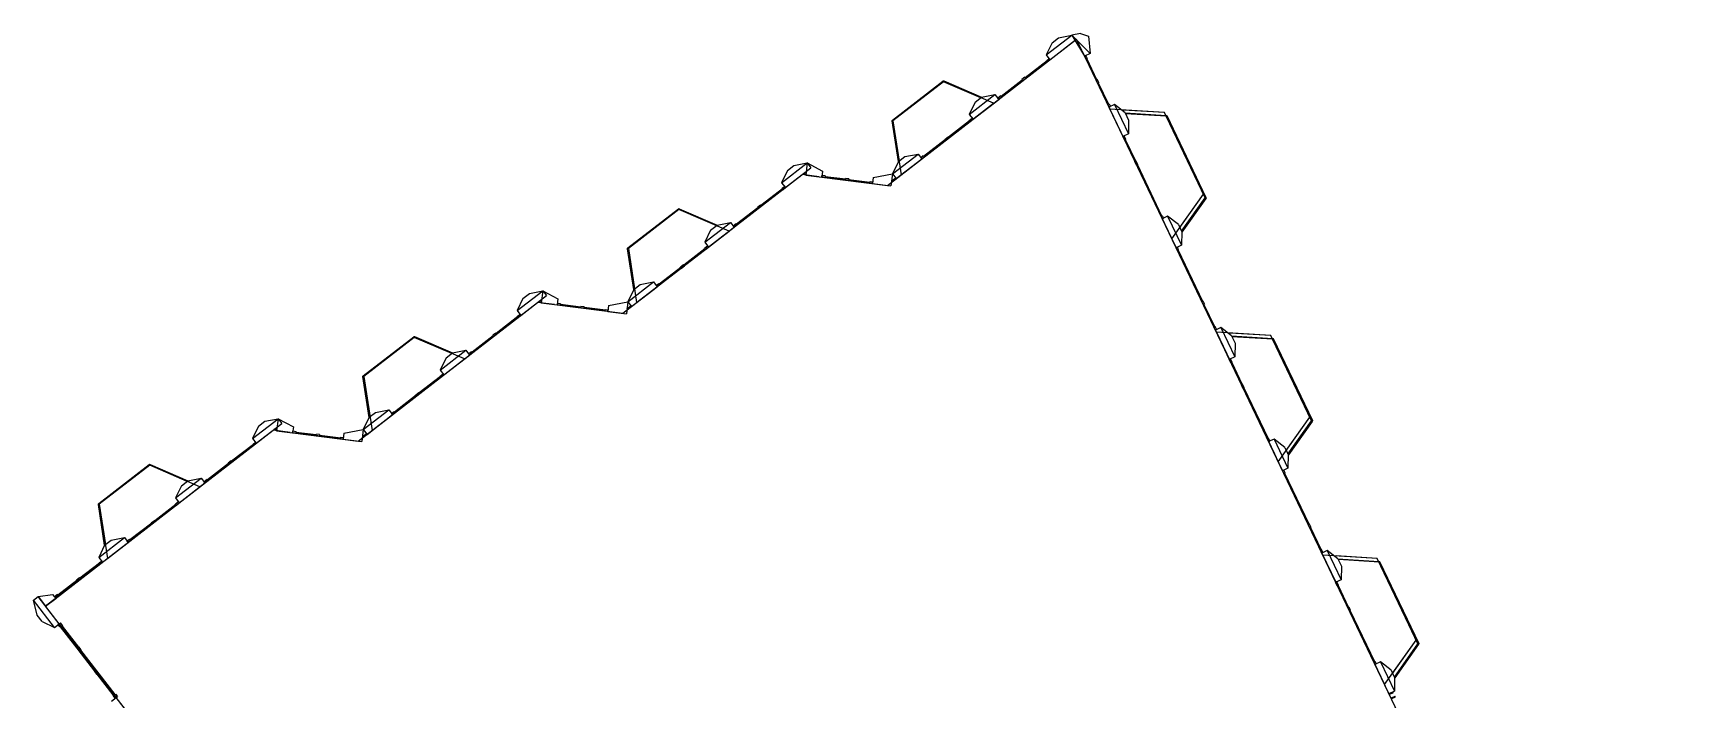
# Model space of a CAD drawing. Extents: x 155389 to 197444, y 12416 to 55629.
# Drawn here: x 155389 to 196612, y 39177 to 55629 of the extents above; entities that cross this region are included whole.
import ezdxf

# ---------------------------------------------------------------- set-up
doc = ezdxf.new("R2010")
doc.units = 0
doc.layers.get('0').update_dxf_attribs({"linetype": 'CONTINUOUS'})

msp = doc.modelspace()

# ---------------------------------------------------------------- linework, layer by layer
for p, q in [((176478.562277, 51873.915522), (181149.406632, 55486.773475)), ((180400.778885, 55097.047682), (181033.57669, 55586.503439)), ((180400.778885, 55097.047682), (181033.57669, 55586.503439)), ((180546.305107, 55399.243179), (180400.778885, 55097.047682)), ((180492.551839, 54978.398093), (181125.349644, 55467.85385)), ((180546.305107, 55399.243179), (180704.504558, 55521.607118)), ((180704.504558, 55521.607118), (181033.57669, 55586.503439)), ((181250.464822, 55629.275951), (181033.57669, 55586.503439)), ((181033.57669, 55586.503439), (181483.448634, 55133.82604)), ((181033.57669, 55586.503439), (181483.448634, 55133.82604)), ((181033.57669, 55586.503439), (181348.074436, 55069.220883)), ((181033.57669, 55586.503439), (181125.349644, 55467.85385)), ((181281.607255, 55209.759162), (181149.406632, 55486.773475)), ((181250.464822, 55629.275951), (181446.567787, 55559.441165)), ((181446.567787, 55559.441165), (181483.448634, 55133.82604)), ((179884.449798, 54533.62493), (180423.104096, 54950.269399)), ((180423.104096, 54950.269399), (179884.449798, 54533.62493)), ((180400.778885, 55097.047682), (180492.551839, 54978.398093)), ((180414.567078, 54961.274498), (180471.914188, 55005.749937)), ((180435.910512, 54933.760605), (180414.567078, 54961.274498)), ((180435.910512, 54933.760605), (180493.257621, 54978.236043)), ((180493.257621, 54978.236043), (180471.914188, 55005.749937)), ((181281.607255, 55209.759162), (196611.534411, 23087.299078)), ((181348.068822, 55069.598784), (181379.447303, 55084.696663)), ((181386.942023, 54988.950635), (181348.068972, 55069.598473)), ((181483.448634, 55133.82604), (181348.074436, 55069.220883)), ((181418.320504, 55004.048514), (181379.447303, 55084.696663)), ((181418.320504, 55004.048514), (181386.942023, 54988.950635)), ((181404.999779, 54997.639195), (181647.020774, 54490.508231)), ((181647.020774, 54490.508231), (181404.999779, 54997.639195)), ((176603.509125, 53487.846447), (177850.566631, 54452.456589)), ((177862.302831, 54437.018306), (176615.253816, 53472.397186)), ((177862.302831, 54437.018306), (176615.253816, 53472.397186)), ((177862.803323, 54436.636874), (176615.745816, 53472.026732)), ((177850.566631, 54452.456589), (177859.877195, 54459.658393)), ((177859.877195, 54459.658393), (177870.69336, 54455.014776)), ((178788.311425, 54039.472141), (177862.302831, 54437.018306)), ((179103.396714, 53904.202394), (177862.302831, 54437.018306)), ((178788.164921, 54039.358823), (177862.803323, 54436.636874)), ((177870.69336, 54455.014776), (178806.224946, 54053.370527)), ((179288.519405, 54072.677894), (179810.644417, 54476.537103)), ((179810.644417, 54476.537103), (179288.519405, 54072.677894)), ((179823.393149, 54460.007076), (179802.126817, 54487.580605)), ((179875.990985, 54544.59247), (179802.126818, 54487.580605)), ((179897.257316, 54517.018941), (179823.393462, 54460.007317)), ((179875.990985, 54544.59247), (179897.257316, 54517.018941)), ((181631.186203, 54482.889573), (181662.564683, 54497.987453)), ((181670.059403, 54402.241424), (181631.186367, 54482.889232)), ((181701.437884, 54417.339303), (181662.564683, 54497.987452)), ((181701.437884, 54417.339303), (181670.059403, 54402.241424)), ((178502.521101, 53628.785319), (179135.318906, 54118.241076)), ((178502.521101, 53628.785319), (179135.318906, 54118.241076)), ((178648.047323, 53930.980816), (178806.246775, 54053.344755)), ((178806.246775, 54053.344755), (179135.318906, 54118.241076)), ((179135.318906, 54118.241076), (179227.09186, 53999.591487)), ((179279.766518, 54084.051911), (179205.84273, 54027.11873)), ((179227.079496, 53999.522423), (179205.84273, 54027.11873)), ((179301.003284, 54056.455604), (179227.07978, 53999.522642)), ((179279.766518, 54084.051911), (179301.003284, 54056.455604)), ((181685.580769, 54409.70959), (181939.467136, 53877.715919)), ((181939.467136, 53877.715919), (181685.580769, 54409.70959)), ((176818.909697, 52137.171325), (179103.396714, 53904.202394)), ((178648.047323, 53930.980816), (178502.521101, 53628.785319)), ((178502.521101, 53628.785319), (178594.294055, 53510.13573)), ((178594.294055, 53510.13573), (179227.09186, 53999.591487)), ((181926.709467, 53871.535264), (181958.04725, 53886.71735)), ((181926.709467, 53871.535264), (181957.095461, 53808.881982)), ((182085.936473, 53870.075106), (181950.562274, 53805.469948)), ((181950.562274, 53805.469948), (182295.123114, 53083.474223)), ((181957.095461, 53808.881982), (181988.433244, 53824.064067)), ((181958.04725, 53886.71735), (181988.433244, 53824.064067)), ((181975.743643, 53755.259856), (183502.18776, 50556.735836)), ((183321.100558, 53672.104295), (181975.743643, 53755.259856)), ((182350.520986, 53663.931866), (182085.936473, 53870.075106)), ((182085.936473, 53870.075106), (182430.497312, 53148.07938)), ((182085.936473, 53870.075106), (182430.497312, 53148.07938)), ((183321.844873, 53672.05829), (182305.489943, 53734.87847)), ((182350.280733, 53664.166709), (183366.63511, 53601.337581)), ((182350.520986, 53663.931866), (182436.661196, 53483.432935)), ((183365.401103, 53581.375687), (182360.266404, 53643.511235)), ((184283.855997, 51654.881548), (183321.100558, 53672.104295)), ((184283.855997, 51654.881548), (183321.25653, 53671.777493)), ((183366.63511, 53601.337581), (183378.381706, 53600.611429)), ((183377.79336, 53600.330637), (184345.4442, 51572.804837)), ((183383.450834, 53589.990047), (183378.381706, 53600.611429)), ((184345.4442, 51572.804837), (183383.450834, 53589.990047)), ((176594.199998, 53480.645754), (176603.509125, 53487.846447)), ((176595.974448, 53469.011274), (176594.199998, 53480.645754)), ((176749.505671, 52462.357469), (176595.974448, 53469.011274)), ((176615.253816, 53472.397186), (176767.201327, 52476.186103)), ((176615.253816, 53472.397186), (176818.909697, 52137.171325)), ((176615.745816, 53472.026732), (176767.582845, 52476.4812)), ((177985.78192, 53065.021649), (178507.909032, 53468.882482)), ((178507.909032, 53468.882482), (177985.78192, 53065.021649)), ((178499.076602, 53480.268827), (178572.824128, 53537.431493)), ((178520.419531, 53452.754545), (178499.076602, 53480.268827)), ((178520.419531, 53452.754545), (178594.166773, 53509.916991)), ((178594.167057, 53509.917211), (178572.824128, 53537.431493)), ((182436.661196, 53483.432935), (182430.497312, 53148.07938)), ((184327.394468, 51564.190477), (183364.812758, 53581.094895)), ((184327.394468, 51564.190477), (183364.812758, 53581.094895)), ((183364.812758, 53581.094895), (184327.394468, 51564.190477)), ((183365.401103, 53581.375687), (184327.394468, 51564.190477)), ((177373.322063, 52591.289215), (177911.976416, 53007.933726)), ((177911.976416, 53007.933726), (177373.322063, 52591.289215)), ((177903.475189, 53018.893101), (177977.222715, 53076.055767)), ((177924.818118, 52991.378818), (177903.475189, 53018.893101)), ((177924.818118, 52991.378818), (177998.565331, 53048.541242)), ((177998.565644, 53048.541485), (177977.222715, 53076.055767)), ((182293.373477, 53082.746931), (182324.800946, 53097.742619)), ((182333.588028, 52998.551305), (182293.373632, 53082.746606)), ((182430.497312, 53148.07938), (182295.123114, 53083.474223)), ((182365.015496, 53013.546993), (182324.800946, 53097.742619)), ((182365.015496, 53013.546993), (182333.588028, 52998.551305)), ((182354.31585, 53008.441632), (182613.301165, 52465.763622)), ((182613.301165, 52465.763622), (182354.31585, 53008.441632)), ((173866.967957, 51939.623035), (174499.765762, 52429.078792)), ((173866.967957, 51939.623035), (174499.765762, 52429.078792)), ((174012.49418, 52241.818532), (174170.693631, 52364.182471)), ((174170.693631, 52364.182471), (174499.765762, 52429.078792)), ((174499.765762, 52429.078792), (174461.708226, 52131.439333)), ((174499.765762, 52429.078792), (174877.864119, 52229.512185)), ((174499.765762, 52429.078792), (174591.538717, 52310.429203)), ((176604.263317, 52160.522956), (177237.061122, 52649.978713)), ((176604.263317, 52160.522956), (177237.061122, 52649.978713)), ((176749.789539, 52462.718453), (176604.263317, 52160.522956)), ((176696.036271, 52041.873367), (177328.834076, 52531.329124)), ((176749.789539, 52462.718453), (176907.988991, 52585.082392)), ((176907.988991, 52585.082392), (177237.061122, 52649.978713)), ((177237.061122, 52649.978713), (177328.834076, 52531.329124)), ((177364.797681, 52602.342187), (177307.335722, 52558.015232)), ((177328.60155, 52530.441313), (177307.335722, 52558.015232)), ((177386.063509, 52574.768267), (177328.60155, 52530.441313)), ((177364.797681, 52602.342187), (177386.063509, 52574.768267)), ((182592.896012, 52456.027411), (182624.323481, 52471.023098)), ((182633.110563, 52371.831784), (182592.896182, 52456.027054)), ((182664.538031, 52386.827472), (182624.323481, 52471.023098)), ((182664.538031, 52386.827472), (182633.110563, 52371.831785)), ((182653.488456, 52381.555143), (183251.95922, 51127.519082)), ((183251.95922, 51127.519082), (182653.488456, 52381.555143)), ((169944.767594, 48716.440881), (174374.320469, 52142.667235)), ((174012.49418, 52241.818532), (173866.967957, 51939.623035)), ((173958.740912, 51820.973446), (174591.538717, 52310.429203)), ((174795.165662, 52088.917298), (174374.320469, 52142.667235)), ((174396.972793, 52159.936564), (174464.253272, 52151.343567)), ((174464.253272, 52151.343567), (174396.972793, 52159.936564)), ((174461.708226, 52131.439333), (174858.830507, 52080.66147)), ((174795.165662, 52088.917298), (176478.562277, 51873.915522)), ((174877.863251, 52229.512296), (174858.830507, 52080.66147)), ((174859.269918, 52083.477603), (174863.509679, 52118.03987)), ((174939.133202, 52073.477004), (174859.270225, 52083.477565)), ((174943.372964, 52108.039271), (174863.509679, 52118.039871)), ((174943.372964, 52108.039271), (174939.133202, 52073.477004)), ((174941.212439, 52090.426807), (175442.320422, 52026.425784)), ((175442.320422, 52026.425784), (174941.212439, 52090.426807)), ((175440.427055, 52010.992725), (175444.666816, 52045.554992)), ((175520.29034, 52000.992126), (175440.427394, 52010.992683)), ((175524.530101, 52035.554394), (175444.666817, 52045.554993)), ((175524.530101, 52035.554393), (175520.29034, 52000.992126)), ((175522.159429, 52016.228823), (176047.836948, 51949.089803)), ((176047.836948, 51949.089803), (175522.159429, 52016.228823)), ((176046.250934, 51935.897209), (176050.407255, 51970.469825)), ((176050.407255, 51970.469825), (176112.543384, 51962.858355)), ((176126.480446, 52069.859413), (176107.514848, 51921.533757)), ((176108.387064, 51928.285739), (176112.543384, 51962.858355)), ((176126.480568, 52069.859398), (176604.264118, 52160.522853)), ((176604.262459, 52160.523065), (176566.204914, 51862.883608)), ((176580.978346, 51978.418161), (176683.675784, 52057.853747)), ((176683.675784, 52057.853747), (176580.978346, 51978.418161)), ((176604.263317, 52160.522956), (176696.036271, 52041.873367)), ((173350.667121, 51376.163654), (173889.32121, 51792.808604)), ((173889.32121, 51792.808604), (173350.667121, 51376.163654)), ((173866.967957, 51939.623035), (173958.740912, 51820.973446)), ((173880.756151, 51803.849851), (173938.103261, 51848.32529)), ((173902.099584, 51776.335957), (173880.756151, 51803.849851)), ((173902.099584, 51776.335957), (173959.446694, 51820.811396)), ((173959.446694, 51820.811396), (173938.103261, 51848.32529)), ((176046.250934, 51935.897209), (176108.387064, 51928.285739)), ((176107.514853, 51921.533796), (176566.204914, 51862.883608)), ((183502.18776, 50556.735836), (184283.855997, 51654.881548)), ((183700.835141, 50835.810461), (184283.855997, 51654.881548)), ((183744.215032, 50744.911869), (184327.394468, 51564.190477)), ((184343.688113, 51552.592324), (183753.281344, 50723.160411)), ((184350.514111, 51562.181815), (184343.688113, 51552.592324)), ((184345.4442, 51572.804837), (184350.514111, 51562.181815)), ((170069.698197, 50330.4218), (171316.755704, 51295.031941)), ((171328.519699, 51279.53614), (170081.470685, 50314.91502)), ((171328.519699, 51279.53614), (170081.470685, 50314.91502)), ((171328.992395, 51279.212226), (170081.934889, 50314.602085)), ((171316.755704, 51295.031941), (171326.066268, 51302.233746)), ((171326.066268, 51302.233746), (171336.882432, 51297.590129)), ((172254.462597, 50882.018179), (171328.519699, 51279.53614)), ((172569.597293, 50746.72722), (171328.519699, 51279.53614)), ((172254.353994, 50881.934176), (171328.992395, 51279.212226)), ((171336.882432, 51297.590129), (172272.414018, 50895.94588)), ((172754.737031, 50915.216142), (173276.861783, 51319.075772)), ((173276.861783, 51319.075772), (172754.737031, 50915.216142)), ((173342.180057, 51387.167823), (173268.31589, 51330.155957)), ((173289.582221, 51302.582428), (173268.31589, 51330.155957)), ((173363.446389, 51359.594294), (173289.582534, 51302.58267)), ((173342.180057, 51387.167823), (173363.446389, 51359.594294)), ((183233.281538, 51118.542712), (183264.666908, 51133.626312)), ((183233.281538, 51118.542712), (183264.711037, 51053.129798)), ((183264.666908, 51133.626312), (183296.096407, 51068.213398)), ((183400.12668, 51117.648129), (183264.752482, 51053.042972)), ((183400.12668, 51117.648129), (183744.68752, 50395.652404)), ((183664.714957, 50911.497005), (183400.130443, 51117.640245)), ((183400.130443, 51117.640245), (183744.691283, 50395.644519)), ((170285.124264, 48979.704246), (172569.597293, 50746.72722)), ((171968.710173, 50471.360672), (172601.507978, 50960.816429)), ((171968.710173, 50471.360672), (172601.507978, 50960.816429)), ((172114.236396, 50773.556169), (171968.710173, 50471.360672)), ((172060.483128, 50352.711083), (172693.280933, 50842.16684)), ((172114.236396, 50773.556169), (172272.435847, 50895.920108)), ((172272.435847, 50895.920108), (172601.507978, 50960.816429)), ((172601.507978, 50960.816429), (172693.280933, 50842.16684)), ((172745.955591, 50926.627264), (172672.031802, 50869.694083)), ((172693.268568, 50842.097775), (172672.031802, 50869.694083)), ((172767.192357, 50899.030956), (172693.268853, 50842.097995)), ((172745.955591, 50926.627264), (172767.192357, 50899.030956)), ((183264.711037, 51053.129798), (183296.096407, 51068.213398)), ((183264.752482, 51053.042972), (183609.313321, 50331.047246)), ((183664.714957, 50911.497005), (183750.855167, 50730.998073)), ((183750.855167, 50730.998073), (183744.691283, 50395.644519)), ((170060.389071, 50323.221107), (170069.698197, 50330.4218)), ((170062.16352, 50311.586626), (170060.389071, 50323.221107)), ((170215.694743, 49304.932821), (170062.16352, 50311.586626)), ((170081.470685, 50314.91502), (170233.407415, 49318.774617)), ((170081.470685, 50314.91502), (170285.124264, 48979.704246)), ((170081.934889, 50314.602085), (170233.771918, 49319.056553)), ((171452.000443, 49907.559036), (171974.127253, 50311.420258)), ((171974.127253, 50311.420258), (171452.000443, 49907.559036)), ((171965.265675, 50322.84418), (172039.013201, 50380.006846)), ((171986.608604, 50295.329898), (171965.265675, 50322.84418)), ((171968.710173, 50471.360672), (172060.483128, 50352.711083)), ((171986.608604, 50295.329897), (172060.355846, 50352.492344)), ((172060.35613, 50352.492564), (172039.013201, 50380.006846)), ((183609.309761, 50331.05469), (183640.777098, 50345.966533)), ((183640.393525, 50265.476779), (183609.309761, 50331.05469)), ((183744.68752, 50395.652404), (183609.313321, 50331.047246)), ((183671.860862, 50280.388622), (183640.777098, 50345.966533)), ((171369.664261, 49861.468453), (171443.411787, 49918.63112)), ((171391.00719, 49833.954171), (171464.754404, 49891.116595)), ((171464.754716, 49891.116837), (171443.411787, 49918.63112)), ((183671.860862, 50280.388622), (183640.393525, 50265.476779)), ((183659.121229, 50274.351524), (184257.591991, 49020.315467)), ((184257.591991, 49020.315467), (183659.121229, 50274.351524)), ((170070.452389, 49003.098308), (170703.250194, 49492.554065)), ((170070.452389, 49003.098308), (170703.250194, 49492.554065)), ((170374.178063, 49427.657745), (170703.250194, 49492.554065)), ((170703.250194, 49492.554065), (170795.023149, 49373.904477)), ((170839.540832, 49433.826062), (171378.194981, 49850.471058)), ((171378.194981, 49850.471058), (170839.540832, 49433.826062)), ((171391.00719, 49833.954171), (171369.664261, 49861.468454)), ((167333.15703, 48782.198387), (167965.954835, 49271.654144)), ((167333.15703, 48782.198387), (167965.954835, 49271.654144)), ((167478.683252, 49084.393885), (167333.15703, 48782.198387)), ((167424.929984, 48663.548799), (168057.727789, 49153.004556)), ((167478.683252, 49084.393885), (167636.882704, 49206.757824)), ((167636.882704, 49206.757824), (167965.954835, 49271.654144)), ((167965.955503, 49271.654059), (167927.897967, 48974.0146)), ((167965.954835, 49271.654144), (168057.727789, 49153.004556)), ((167965.955503, 49271.654059), (168344.053859, 49072.087452)), ((168344.052992, 49072.087563), (168325.020248, 48923.236738)), ((170215.978612, 49305.293806), (170070.452389, 49003.098308)), ((170162.225344, 48884.44872), (170795.023149, 49373.904477)), ((170215.978612, 49305.293806), (170374.178063, 49427.657745)), ((170830.986754, 49444.917539), (170773.524794, 49400.590585)), ((170794.790623, 49373.016665), (170773.524794, 49400.590585)), ((170852.252582, 49417.34362), (170794.790623, 49373.016665)), ((170830.986754, 49444.917539), (170852.252582, 49417.34362)), ((163410.98978, 45558.964091), (167840.548497, 48985.189698)), ((167333.15703, 48782.198387), (167424.929984, 48663.548799)), ((167346.945224, 48646.425204), (167404.292334, 48690.900643)), ((167368.288657, 48618.91131), (167346.945224, 48646.425204)), ((167368.288657, 48618.91131), (167425.635767, 48663.386749)), ((167425.635767, 48663.386749), (167404.292334, 48690.900643)), ((168261.394002, 48931.439719), (167840.548497, 48985.189698)), ((167863.108697, 49002.470793), (167930.436985, 48993.871689)), ((167930.436985, 48993.871689), (167863.108697, 49002.470793)), ((167927.897967, 48974.0146), (168325.020248, 48923.236738)), ((168261.394002, 48931.439719), (169944.767594, 48716.440881)), ((168325.45899, 48926.052956), (168329.698751, 48960.615223)), ((168405.322275, 48916.052357), (168325.459298, 48926.052918)), ((168409.562036, 48950.614624), (168329.698751, 48960.615223)), ((168409.562036, 48950.614623), (168405.322275, 48916.052356)), ((168407.395724, 48932.954983), (168908.503708, 48868.953959)), ((168908.503708, 48868.953959), (168407.395724, 48932.954983)), ((168906.616128, 48853.568078), (168910.855889, 48888.130345)), ((168986.479413, 48843.567479), (168906.616466, 48853.568036)), ((168990.719174, 48878.129746), (168910.855889, 48888.130346)), ((168990.719174, 48878.129746), (168986.479413, 48843.567478)), ((168988.342715, 48858.756998), (169514.020347, 48791.617962)), ((169514.020347, 48791.617962), (168988.342715, 48858.756998)), ((169512.440007, 48778.472562), (169516.596327, 48813.045178)), ((169512.440007, 48778.472562), (169574.576136, 48770.861091)), ((169516.596327, 48813.045178), (169578.732457, 48805.433708)), ((169592.670187, 48912.434681), (169573.704589, 48764.109024)), ((169573.704594, 48764.109064), (170032.394655, 48705.458875)), ((169574.576136, 48770.861091), (169578.732457, 48805.433708)), ((169592.670309, 48912.434665), (170070.453859, 49003.098121)), ((170070.4522, 49003.098333), (170032.394655, 48705.458875)), ((170047.159314, 48820.924825), (170149.895006, 48900.390122)), ((170149.895006, 48900.390122), (170047.159314, 48820.924825)), ((170070.452389, 49003.098308), (170162.225344, 48884.44872)), ((184237.210504, 49010.587067), (184268.635978, 49025.586934)), ((184237.210504, 49010.587066), (184277.370243, 48926.36572)), ((184268.635978, 49025.586934), (184308.795887, 48941.365231)), ((184277.370413, 48926.365364), (184308.795887, 48941.365231)), ((184297.779342, 48936.106863), (184556.764597, 48393.428978)), ((184556.764597, 48393.428978), (184297.779342, 48936.106863)), ((166816.895719, 48218.68776), (167355.550261, 48635.33242)), ((167355.550261, 48635.33242), (166816.895719, 48218.68776)), ((184536.031381, 48383.532691), (184567.456855, 48398.532559)), ((184536.031381, 48383.532691), (184576.191135, 48299.311313)), ((184567.456855, 48398.532558), (184607.616764, 48314.310856)), ((184576.19129, 48299.310988), (184607.616764, 48314.310856)), ((184713.749674, 48365.071289), (184578.375475, 48300.466132)), ((184578.375475, 48300.466132), (184922.936315, 47578.470406)), ((184602.731879, 48250.646304), (186037.797332, 45243.597917)), ((185949.55254, 48167.40027), (184602.731879, 48250.646304)), ((184713.749674, 48365.071289), (185058.310513, 47643.075563)), ((184978.336163, 48158.92391), (184713.751649, 48365.06715)), ((184713.751649, 48365.06715), (185058.312489, 47643.071424)), ((163535.88727, 47172.997152), (164782.944777, 48137.607294)), ((164794.736568, 48122.053973), (163547.687553, 47157.432853)), ((164794.736568, 48122.053973), (163547.687553, 47157.432853)), ((164795.181468, 48121.787579), (163548.123961, 47157.177437)), ((164782.944777, 48137.607294), (164792.255341, 48144.809099)), ((164792.255341, 48144.809099), (164803.071505, 48140.165482)), ((165720.61377, 47724.564216), (164794.736568, 48122.053973)), ((166035.815706, 47589.244391), (164794.736568, 48122.053973)), ((165720.543066, 47724.509529), (164795.181468, 48121.787579)), ((164803.071505, 48140.165482), (165738.603091, 47738.521233)), ((166220.965232, 47757.740649), (166743.090339, 48161.599933)), ((166743.090339, 48161.599933), (166220.965232, 47757.740649)), ((166808.36913, 48229.743176), (166734.504963, 48172.73131)), ((166755.771294, 48145.157781), (166734.504963, 48172.73131)), ((166829.635461, 48202.169647), (166755.771607, 48145.158023)), ((166808.36913, 48229.743176), (166829.635461, 48202.169647)), ((185950.296855, 48167.354264), (184933.941924, 48230.174445)), ((184978.095909, 48159.158753), (185994.450286, 48096.329625)), ((184978.336163, 48158.92391), (185064.476373, 47978.424979)), ((185993.216279, 48076.367731), (184988.08158, 48138.503279)), ((185064.476373, 47978.424979), (185058.312489, 47643.071424)), ((186912.307978, 46150.177523), (185949.55254, 48167.40027)), ((186912.307978, 46150.177523), (185949.708512, 48167.073467)), ((186955.209645, 46059.182521), (185992.627934, 48076.086939)), ((186955.209645, 46059.182521), (185992.627934, 48076.086939)), ((185992.627934, 48076.086939), (186955.209645, 46059.182521)), ((185993.216279, 48076.367731), (186955.209645, 46059.182521)), ((185994.450286, 48096.329625), (186006.196882, 48095.603473)), ((186005.608537, 48095.322681), (186973.259376, 46067.796881)), ((186011.266011, 48084.982091), (186006.196882, 48095.603473)), ((186973.259376, 46067.796881), (186011.266011, 48084.982091)), ((163751.341016, 45822.222847), (166035.815706, 47589.244391)), ((165434.899246, 47313.936024), (166067.697051, 47803.391781)), ((165434.899246, 47313.936024), (166067.697051, 47803.391781)), ((165580.425468, 47616.131522), (165434.899246, 47313.936024)), ((165526.6722, 47195.286436), (166159.470005, 47684.742193)), ((165580.425468, 47616.131522), (165738.62492, 47738.495461)), ((165738.62492, 47738.495461), (166067.697051, 47803.391781)), ((166067.697051, 47803.391781), (166159.470005, 47684.742193)), ((166212.144663, 47769.202616), (166138.220875, 47712.269435)), ((166159.457641, 47684.673128), (166138.220875, 47712.269435)), ((166233.38143, 47741.606309), (166159.457926, 47684.673347)), ((166212.144663, 47769.202617), (166233.381429, 47741.606309)), ((184920.668407, 47577.490695), (184952.095876, 47592.486383)), ((184960.882957, 47493.295069), (184920.668562, 47577.490371)), ((185058.310513, 47643.075563), (184922.936315, 47578.470406)), ((184992.310426, 47508.290757), (184952.095875, 47592.486383)), ((184992.310426, 47508.290757), (184960.882957, 47493.295069)), ((184981.618784, 47503.189216), (185240.604099, 46960.511206)), ((185240.604099, 46960.511206), (184981.618784, 47503.189216)), ((163526.578144, 47165.79646), (163535.88727, 47172.997152)), ((163528.352593, 47154.161979), (163526.578144, 47165.79646)), ((163681.883816, 46147.508174), (163528.352593, 47154.161979)), ((163547.687553, 47157.432853), (163699.613503, 46161.363131)), ((163547.687553, 47157.432853), (163751.341016, 45822.222847)), ((163548.123961, 47157.177437), (163699.96099, 46161.631905)), ((164918.228089, 46750.084662), (165440.3552, 47153.945496)), ((165440.3552, 47153.945496), (164918.228089, 46750.084662)), ((165431.454747, 47165.419533), (165505.202274, 47222.582199)), ((165452.797676, 47137.90525), (165431.454747, 47165.419533)), ((165434.899246, 47313.936024), (165526.6722, 47195.286436)), ((165452.797677, 47137.90525), (165526.544919, 47195.067696)), ((165526.545203, 47195.067917), (165505.202273, 47222.582199)), ((164305.767987, 46276.352036), (164844.422584, 46692.996739)), ((164844.422584, 46692.996739), (164305.767987, 46276.352036)), ((164835.853334, 46704.043806), (164909.60086, 46761.206472)), ((164857.196263, 46676.529524), (164835.853334, 46704.043806)), ((164857.196263, 46676.529524), (164930.943477, 46733.691948)), ((164930.943789, 46733.69219), (164909.60086, 46761.206473)), ((185220.190942, 46950.771175), (185251.61841, 46965.766863)), ((185260.405492, 46866.575549), (185220.191112, 46950.770818)), ((185291.832961, 46881.571237), (185251.61841, 46965.766863)), ((185291.832961, 46881.571237), (185260.405492, 46866.575549)), ((185280.79139, 46876.302726), (185879.262144, 45622.266689)), ((185879.262144, 45622.266689), (185280.79139, 46876.302726)), ((163536.641462, 45845.673661), (164169.439267, 46335.129418)), ((163536.641462, 45845.673661), (164169.439267, 46335.129418)), ((163628.414416, 45727.024073), (164261.212221, 46216.47983)), ((163682.167685, 46147.869159), (163840.367136, 46270.233098)), ((163840.367136, 46270.233098), (164169.439267, 46335.129418)), ((164169.439267, 46335.129418), (164261.212221, 46216.47983)), ((164297.175826, 46287.492892), (164239.713867, 46243.165937)), ((164260.979695, 46215.592018), (164239.713867, 46243.165937)), ((164318.441655, 46259.918973), (164260.979695, 46215.592018)), ((164297.175826, 46287.492892), (164318.441655, 46259.918973)), ((155928.226731, 41667.462999), (161306.762247, 45827.713981)), ((160799.346102, 45624.77374), (161432.143907, 46114.229497)), ((160799.346102, 45624.77374), (161432.143907, 46114.229497)), ((160944.872325, 45926.969237), (160799.346102, 45624.77374)), ((160891.119057, 45506.124152), (161523.916862, 45995.579909)), ((160944.872325, 45926.969237), (161103.071776, 46049.333177)), ((161103.071776, 46049.333177), (161432.143907, 46114.229497)), ((161727.607753, 45773.964003), (161306.762247, 45827.713981)), ((161329.244599, 45845.005019), (161396.619361, 45836.39998)), ((161396.619361, 45836.39998), (161329.244599, 45845.005019)), ((161432.143907, 46114.229497), (161394.086371, 45816.590039)), ((161394.086371, 45816.590039), (161791.208652, 45765.812176)), ((161432.143907, 46114.229497), (161810.242264, 45914.662891)), ((161432.143907, 46114.229497), (161523.916862, 45995.579909)), ((161727.607753, 45773.964003), (163410.98978, 45558.964091)), ((161810.241396, 45914.663002), (161791.208652, 45765.812176)), ((161791.647394, 45768.628394), (161795.887156, 45803.190661)), ((161871.510679, 45758.627795), (161791.647702, 45768.628356)), ((161875.750441, 45793.190062), (161795.887156, 45803.190662)), ((161875.750441, 45793.190062), (161871.510679, 45758.627795)), ((161873.578341, 45775.483244), (162374.686326, 45711.48222)), ((162374.686326, 45711.48222), (161873.578341, 45775.483244)), ((163058.858713, 45755.010103), (163536.642263, 45845.673559)), ((163536.640605, 45845.673771), (163498.583059, 45548.034314)), ((163682.167685, 46147.869159), (163536.641462, 45845.673661)), ((163536.641462, 45845.673661), (163628.414416, 45727.024073)), ((186129.789333, 45050.837094), (186912.307978, 46150.177523)), ((186328.436704, 45329.911704), (186912.307978, 46150.177523)), ((186371.647833, 45239.366735), (186955.209645, 46059.182521)), ((186971.503289, 46047.584368), (186381.09652, 45218.152455)), ((186978.329287, 46057.173859), (186971.503289, 46047.584368)), ((186973.259376, 46067.796881), (186978.329287, 46057.173859)), ((160283.11868, 45061.219173), (160821.773346, 45477.863927)), ((160821.773346, 45477.863927), (160283.11868, 45061.219173)), ((160799.346102, 45624.77374), (160891.119057, 45506.124152)), ((160813.134296, 45489.000557), (160870.481406, 45533.475995)), ((160834.477729, 45461.486663), (160813.134296, 45489.000557)), ((160834.477729, 45461.486663), (160891.824839, 45505.962102)), ((160891.824839, 45505.962102), (160870.481406, 45533.475995)), ((162372.804532, 45696.143516), (162377.044293, 45730.705783)), ((162452.667817, 45686.142917), (162372.804871, 45696.143474)), ((162456.907578, 45720.705185), (162377.044293, 45730.705784)), ((162456.907578, 45720.705184), (162452.667817, 45686.142917)), ((162454.525332, 45701.28526), (162980.203078, 45634.14621)), ((162980.203078, 45634.14621), (162454.525332, 45701.28526)), ((162978.628411, 45621.048), (162982.784732, 45655.620616)), ((162978.628411, 45621.048), (163040.764541, 45613.43653)), ((162982.784732, 45655.620616), (163044.920861, 45648.009146)), ((163058.858591, 45755.010119), (163039.892993, 45606.684462)), ((163039.892998, 45606.684502), (163498.583059, 45548.034314)), ((163040.764541, 45613.43653), (163044.920861, 45648.009146)), ((163513.33658, 45663.413151), (163616.121834, 45742.916662)), ((163616.121834, 45742.916662), (163513.33658, 45663.413151)), ((185860.576468, 45613.286477), (185891.961838, 45628.370077)), ((185860.576468, 45613.286477), (185892.005967, 45547.873563)), ((185891.961838, 45628.370077), (185923.391337, 45562.957163)), ((186027.379578, 45612.479969), (185892.005379, 45547.874811)), ((185892.005379, 45547.874811), (186236.566219, 44825.879086)), ((185892.005967, 45547.873563), (185923.391337, 45562.957163)), ((186291.960449, 45406.344361), (186027.375935, 45612.487601)), ((186027.375935, 45612.487601), (186371.936775, 44890.491875)), ((186027.379578, 45612.479969), (186371.940417, 44890.484243)), ((186291.960449, 45406.344361), (186378.100659, 45225.84543)), ((157002.076343, 44015.572505), (158249.133849, 44980.182647)), ((158260.953437, 44964.571807), (157013.904422, 43999.950687)), ((158260.953437, 44964.571807), (157013.904422, 43999.950687)), ((158261.37054, 44964.362932), (157014.313034, 43999.75279)), ((158249.133849, 44980.182647), (158258.444413, 44987.384452)), ((158258.444413, 44987.384452), (158269.260578, 44982.740835)), ((159186.764942, 44567.110254), (158260.953437, 44964.571807)), ((159502.0252, 44431.765391), (158260.953437, 44964.571807)), ((159186.732139, 44567.084881), (158261.37054, 44964.362932)), ((158269.260578, 44982.740835), (159204.792164, 44581.096585)), ((159687.188145, 44600.272027), (160209.3133, 45004.131347)), ((160209.3133, 45004.131347), (159687.188145, 44600.272027)), ((160274.558202, 45072.318528), (160200.694035, 45015.306663)), ((160221.960367, 44987.733134), (160200.694035, 45015.306663)), ((160295.824534, 45044.744999), (160221.96068, 44987.733375)), ((160274.558202, 45072.318529), (160295.824534, 45044.744999)), ((186037.797332, 45243.597917), (186129.789333, 45050.837094)), ((186378.100659, 45225.84543), (186371.936775, 44890.491875)), ((158901.088319, 44156.511377), (159533.886124, 44645.967134)), ((158901.088319, 44156.511377), (159533.886124, 44645.967134)), ((158992.861273, 44037.861789), (159625.659078, 44527.317546)), ((159046.614541, 44458.706874), (159204.813992, 44581.070814)), ((159204.813992, 44581.070814), (159533.886124, 44645.967134)), ((159533.886124, 44645.967134), (159625.659078, 44527.317546)), ((159678.333736, 44611.777969), (159604.409947, 44554.844788)), ((159625.646713, 44527.248481), (159604.409947, 44554.844788)), ((159699.570502, 44584.181662), (159625.646998, 44527.2487)), ((159678.333736, 44611.777969), (159699.570502, 44584.181662)), ((186371.940417, 44890.484243), (186236.566219, 44825.879086)), ((186236.568035, 44825.875263), (186268.035373, 44840.787106)), ((186267.651799, 44760.297352), (186236.568035, 44825.875263)), ((186299.119137, 44775.209195), (186267.651799, 44760.297352)), ((186299.119137, 44775.209195), (186268.035373, 44840.787106)), ((186286.387518, 44769.175895), (186884.85827, 43515.13986)), ((186884.85827, 43515.13986), (186286.387518, 44769.175895)), ((157217.556673, 42664.748624), (159502.0252, 44431.765391)), ((159046.614541, 44458.706874), (158901.088319, 44156.511377)), ((158901.088319, 44156.511377), (158992.861273, 44037.861789)), ((156992.767216, 44008.371813), (157002.076343, 44015.572505)), ((156994.541665, 43996.737332), (156992.767216, 44008.371813)), ((157148.072888, 42990.083527), (156994.541665, 43996.737332)), ((157013.904422, 43999.950687), (157165.819591, 43003.951645)), ((157013.904422, 43999.950687), (157217.556673, 42664.748624)), ((157014.313034, 43999.75279), (157166.150063, 43004.207258)), ((158384.451168, 43592.616175), (158906.57828, 43996.477008)), ((158906.57828, 43996.477008), (158384.451168, 43592.616175)), ((158897.64382, 44007.994885), (158971.391346, 44065.157552)), ((158918.986749, 43980.480603), (158897.64382, 44007.994886)), ((158918.986749, 43980.480603), (158992.733991, 44037.643049)), ((158992.734275, 44037.643269), (158971.391346, 44065.157552)), ((157771.990942, 43118.883456), (158310.645663, 43535.528252)), ((158310.645663, 43535.528252), (157771.990942, 43118.883456)), ((158302.042406, 43546.619159), (158375.789932, 43603.781825)), ((158323.385335, 43519.104877), (158302.042406, 43546.619159)), ((158323.385335, 43519.104877), (158397.132549, 43576.267301)), ((158397.132862, 43576.267543), (158375.789932, 43603.781825)), ((186864.468778, 43505.407639), (186895.894252, 43520.407506)), ((186864.468778, 43505.407639), (186904.628517, 43421.186293)), ((186895.894252, 43520.407506), (186936.054161, 43436.185804)), ((186904.628687, 43421.185936), (186936.054161, 43436.185804)), ((186925.045621, 43430.931256), (187184.030876, 42888.253371)), ((187184.030876, 42888.253371), (186925.045621, 43430.931256)), ((157002.830535, 42688.249014), (157635.62834, 43177.704771)), ((157002.830535, 42688.249014), (157635.62834, 43177.704771)), ((157148.356757, 42990.444511), (157002.830535, 42688.249014)), ((157094.603489, 42569.599426), (157727.401294, 43059.055183)), ((157148.356757, 42990.444511), (157306.556208, 43112.808451)), ((157306.556208, 43112.808451), (157635.62834, 43177.704771)), ((157635.62834, 43177.704771), (157727.401294, 43059.055183)), ((157763.364899, 43130.068245), (157705.90294, 43085.74129)), ((157727.168768, 43058.167371), (157705.90294, 43085.74129)), ((157784.630727, 43102.494326), (157727.168768, 43058.167371)), ((157763.364899, 43130.068245), (157784.630727, 43102.494326)), ((187163.289655, 42878.353264), (187194.715129, 42893.353131)), ((187163.289655, 42878.353264), (187203.449409, 42794.131885)), ((187194.715129, 42893.353131), (187234.875038, 42809.131428)), ((157022.21531, 42544.785812), (156532.241979, 42174.262258)), ((157028.254639, 42536.81546), (156538.281305, 42166.291912)), ((156539.080026, 42165.237461), (157025.042244, 42541.125059)), ((157025.042244, 42541.125059), (156539.080026, 42165.237461)), ((157002.830535, 42688.249014), (157094.603489, 42569.599426)), ((157015.220584, 42554.012007), (157072.945515, 42597.995959)), ((157036.328212, 42526.3168), (157015.220584, 42554.012007)), ((157022.21531, 42544.785811), (157028.254639, 42536.81546)), ((157036.328212, 42526.3168), (157094.053143, 42570.300752)), ((157094.053143, 42570.300752), (157072.945515, 42597.995959)), ((187203.449564, 42794.131561), (187234.875038, 42809.131428)), ((187341.027827, 42859.850206), (187205.653629, 42795.245049)), ((187205.653629, 42795.245049), (187550.214468, 42073.249323)), ((187230.116155, 42745.202888), (188665.073804, 39738.380394)), ((188576.26874, 42661.998147), (187230.116155, 42745.202888)), ((187605.594437, 42653.744483), (187341.009924, 42859.887722)), ((187341.009924, 42859.887722), (187685.570763, 42137.891997)), ((187341.027827, 42859.850206), (187685.588667, 42137.854481)), ((188577.013055, 42661.952142), (187560.658125, 42724.772322)), ((187605.341401, 42654.006109), (188621.695778, 42591.176981)), ((187605.594437, 42653.744483), (187691.734647, 42473.245551)), ((188620.461771, 42571.215087), (187615.327072, 42633.350636)), ((187691.734647, 42473.245551), (187685.570763, 42137.891997)), ((189539.024178, 40644.7754), (188576.26874, 42661.998147)), ((189539.024178, 40644.7754), (188576.424712, 42661.671345)), ((189582.455137, 40554.029877), (188619.873426, 42570.934295)), ((189582.455137, 40554.029877), (188619.873426, 42570.934295)), ((188619.873426, 42570.934295), (189582.455137, 40554.029877)), ((188620.461771, 42571.215087), (189582.455137, 40554.029877)), ((188621.695778, 42591.176981), (188633.442374, 42590.450829)), ((188632.854029, 42590.170037), (189600.504868, 40562.644237)), ((188638.511503, 42579.829447), (188633.442374, 42590.450829)), ((189600.504868, 40562.644237), (188638.511503, 42579.829447)), ((156459.921168, 42114.594375), (155994.455741, 41759.99486)), ((156472.046036, 42098.688786), (156006.580609, 41744.089271)), ((156526.202488, 42182.232478), (156451.854015, 42125.853647)), ((156472.884035, 42098.099465), (156451.854015, 42125.853647)), ((156472.114063, 42098.59949), (156459.989195, 42114.505079)), ((156547.232508, 42154.478296), (156472.88435, 42098.099704)), ((156526.202488, 42182.232478), (156547.232508, 42154.478296)), ((156538.281305, 42166.291912), (156532.241979, 42174.262258)), ((187547.926681, 42072.311268), (187579.35415, 42087.306956)), ((187588.141231, 41988.115642), (187547.926836, 42072.310944)), ((187685.588667, 42137.854481), (187550.214468, 42073.249323)), ((187619.5687, 42003.11133), (187579.35415, 42087.306956)), ((155388.58526, 41629.253276), (155507.234849, 41721.026231)), ((156027.184042, 41048.804679), (155507.234849, 41721.026231)), ((155507.415318, 41721.165823), (155690.928534, 41483.914883)), ((155507.415798, 41721.166195), (155864.136048, 41776.01752)), ((155690.928534, 41483.914883), (155940.661139, 41677.082647)), ((155928.226731, 41667.462999), (155690.928989, 41483.915235)), ((155864.135502, 41776.017098), (155940.661139, 41677.082647)), ((155985.381409, 41771.765814), (155911.032936, 41715.386983)), ((155932.062956, 41687.632801), (155911.032936, 41715.386983)), ((156006.411429, 41744.011632), (155932.063242, 41687.633018)), ((155985.381409, 41771.765814), (156006.411429, 41744.011632)), ((156006.539781, 41744.142865), (155994.414913, 41760.048454)), ((187619.5687, 42003.11133), (187588.141232, 41988.115642)), ((187608.885063, 41998.013608), (187867.870378, 41455.335598)), ((187867.870378, 41455.335598), (187608.885063, 41998.013608)), ((155908.534454, 40957.031725), (155388.58526, 41629.253276)), ((155483.975017, 41260.757399), (155388.58526, 41629.253276)), ((155908.534454, 40957.031725), (155388.58526, 41629.253276)), ((155606.338956, 41102.557947), (155483.975017, 41260.757399)), ((176794.091285, 14200.282408), (155690.928989, 41483.915235)), ((187847.449216, 41445.591748), (187878.876685, 41460.587435)), ((187887.663766, 41361.396122), (187847.449386, 41445.591391)), ((187919.091235, 41376.391809), (187878.876685, 41460.587435)), ((187919.091235, 41376.391809), (187887.663767, 41361.396122)), ((187908.057669, 41371.127118), (188506.528412, 40117.091103)), ((188506.528412, 40117.091103), (187908.057669, 41371.127118)), ((155606.338956, 41102.557947), (155908.534454, 40957.031725)), ((155908.534454, 40957.031725), (156027.184042, 41048.804679)), ((156027.558281, 41049.236267), (156000.044387, 41027.892834)), ((156044.519826, 40970.545724), (156000.044387, 41027.892834)), ((156072.03372, 40991.889157), (156027.558281, 41049.236267)), ((156028.543473, 41049.987405), (156056.117002, 41071.253737)), ((156085.555338, 40976.123238), (156028.543692, 41049.987121)), ((156072.03372, 40991.889157), (156044.519826, 40970.545724)), ((156053.685936, 40977.619006), (156061.604408, 40983.726199)), ((156053.685936, 40977.619006), (156902.55011, 39877.557232)), ((156906.038688, 39880.247567), (156055.896213, 40979.370762)), ((156055.896213, 40979.370762), (156906.038688, 39880.247567)), ((156113.128867, 40997.38957), (156056.117002, 41071.253737)), ((156061.604408, 40983.726199), (156910.468576, 39883.664421)), ((156113.128867, 40997.38957), (156085.555338, 40976.123238)), ((156085.58655, 40975.9176), (156484.713769, 40461.184147)), ((156085.653961, 40975.969871), (156101.455398, 40988.230163)), ((156101.387987, 40988.177892), (156500.515206, 40473.44444)), ((156483.971509, 40460.290169), (156511.545039, 40481.556501)), ((156540.983375, 40386.426002), (156483.971751, 40460.289856)), ((156484.46493, 40461.064401), (156500.266368, 40473.324694)), ((156568.556904, 40407.692333), (156511.545038, 40481.5565)), ((156568.556904, 40407.692333), (156540.983375, 40386.426002)), ((156552.720098, 40395.477792), (156560.638564, 40401.58498)), ((157409.502739, 39301.523206), (156560.638564, 40401.58498)), ((188756.893673, 39545.980258), (189539.024178, 40644.7754)), ((188955.541033, 39825.054854), (189539.024178, 40644.7754)), ((188998.893325, 39734.214091), (189582.455137, 40554.029877)), ((189598.748781, 40542.431724), (189008.342012, 39712.999811)), ((189605.574779, 40552.021216), (189598.748781, 40542.431724)), ((189600.504868, 40562.644237), (189605.574779, 40552.021216)), ((157401.584266, 39295.416014), (156552.720098, 40395.477792)), ((188487.834742, 40108.107049), (188519.220112, 40123.190649)), ((188487.834742, 40108.107049), (188519.264241, 40042.694135)), ((188519.220112, 40123.190649), (188550.649611, 40057.777735)), ((188519.264241, 40042.694135), (188550.649611, 40057.777735)), ((188654.650821, 40107.273366), (188519.276622, 40042.668209)), ((188519.276622, 40042.668209), (188863.837462, 39320.672483)), ((188654.650821, 40107.273366), (188999.21166, 39385.27764)), ((188919.264605, 39901.068791), (188654.680092, 40107.212031)), ((188654.680092, 40107.212031), (188999.240931, 39385.216305)), ((156894.63177, 39871.449879), (156922.205299, 39892.71621)), ((156894.63177, 39871.449879), (156951.643636, 39797.585712)), ((156910.468576, 39883.664421), (156902.55011, 39877.557232)), ((156922.205299, 39892.71621), (156979.216923, 39818.852356)), ((156979.217165, 39818.852043), (156951.643635, 39797.585712)), ((157361.674152, 39290.988295), (156962.614348, 39805.774021)), ((157361.800679, 39290.964331), (156962.67346, 39805.697783)), ((156962.841705, 39805.921448), (156978.64314, 39818.18174)), ((156978.723733, 39818.077826), (156962.922295, 39805.817533)), ((157361.897058, 39290.882229), (156963.125677, 39806.441547)), ((156963.125677, 39806.441547), (157361.897058, 39290.882229)), ((156978.415785, 39818.034314), (157377.475589, 39303.248588)), ((157377.602116, 39303.224623), (156978.474897, 39817.958075)), ((188665.073804, 39738.380394), (188756.893673, 39545.980258)), ((188919.264605, 39901.068791), (189005.404815, 39720.56986)), ((189005.404815, 39720.56986), (188999.240931, 39385.216305)), ((157315.822916, 39137.604663), (157434.472504, 39229.377617)), ((157350.059807, 39281.752643), (157377.633336, 39303.018974)), ((157350.059807, 39281.752643), (157407.071672, 39207.888475)), ((157377.475589, 39303.248588), (157361.674152, 39290.988295)), ((157377.534705, 39303.172352), (157361.733267, 39290.912059)), ((157377.475589, 39303.248588), (157377.534705, 39303.172352)), ((157377.633336, 39303.018974), (157434.644982, 39229.155091)), ((157391.154954, 39287.253055), (157418.668848, 39308.596489)), ((157391.154954, 39287.253055), (157435.630393, 39229.905946)), ((157409.502739, 39301.523206), (157401.584266, 39295.416014)), ((157434.645201, 39229.154807), (157407.071672, 39207.888475)), ((157418.668848, 39308.596489), (157463.144287, 39251.249379)), ((157923.928261, 38596.579812), (157434.472504, 39229.377617)), ((157435.630393, 39229.905946), (157463.144287, 39251.249379)), ((188999.21166, 39385.27764), (188863.837462, 39320.672483)), ((188876.259202, 39326.525574), (188966.508668, 39369.595678)), ((188884.873223, 39308.47568), (188876.259202, 39326.525573)), ((188884.873223, 39308.47568), (188975.122689, 39351.545785)), ((188927.942539, 39218.226255), (189018.192005, 39261.29636)), ((188936.55656, 39200.176362), (188927.942539, 39218.226255)), ((188936.55656, 39200.176362), (189026.806026, 39243.246467)), ((188975.122689, 39351.545785), (188966.508668, 39369.595678)), ((189026.806026, 39243.246467), (189018.192005, 39261.29636))]:
    msp.add_line(p, q)

doc.saveas('drawing.dxf')
